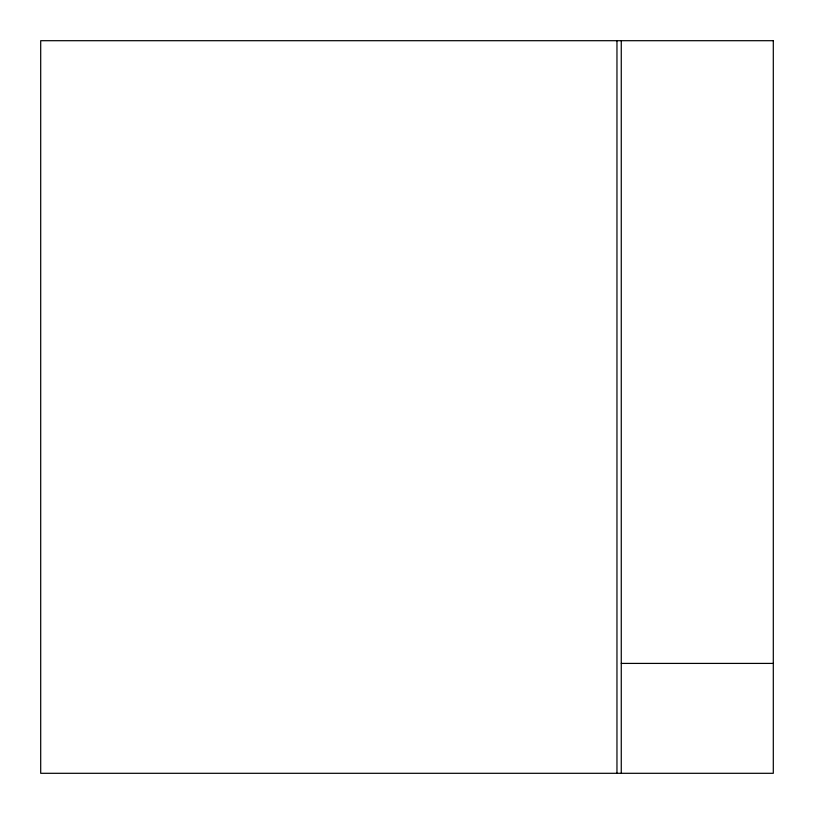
<?xml version="1.0" encoding="UTF-8"?>
<svg xmlns="http://www.w3.org/2000/svg" width="814" height="814" viewBox="0 0 814 814"><rect width="100%" height="100%" fill="white"/><g stroke="black" fill="none" stroke-linecap="round" stroke-linejoin="round"><path stroke-width="1.22" d="M621.265 663.41L773.3 663.41M621.265 40.7L621.265 773.3M616.961 40.7L616.961 773.3M773.3 40.7L40.7 40.7L40.7 773.3L773.3 773.3L773.3 40.7"/></g></svg>
